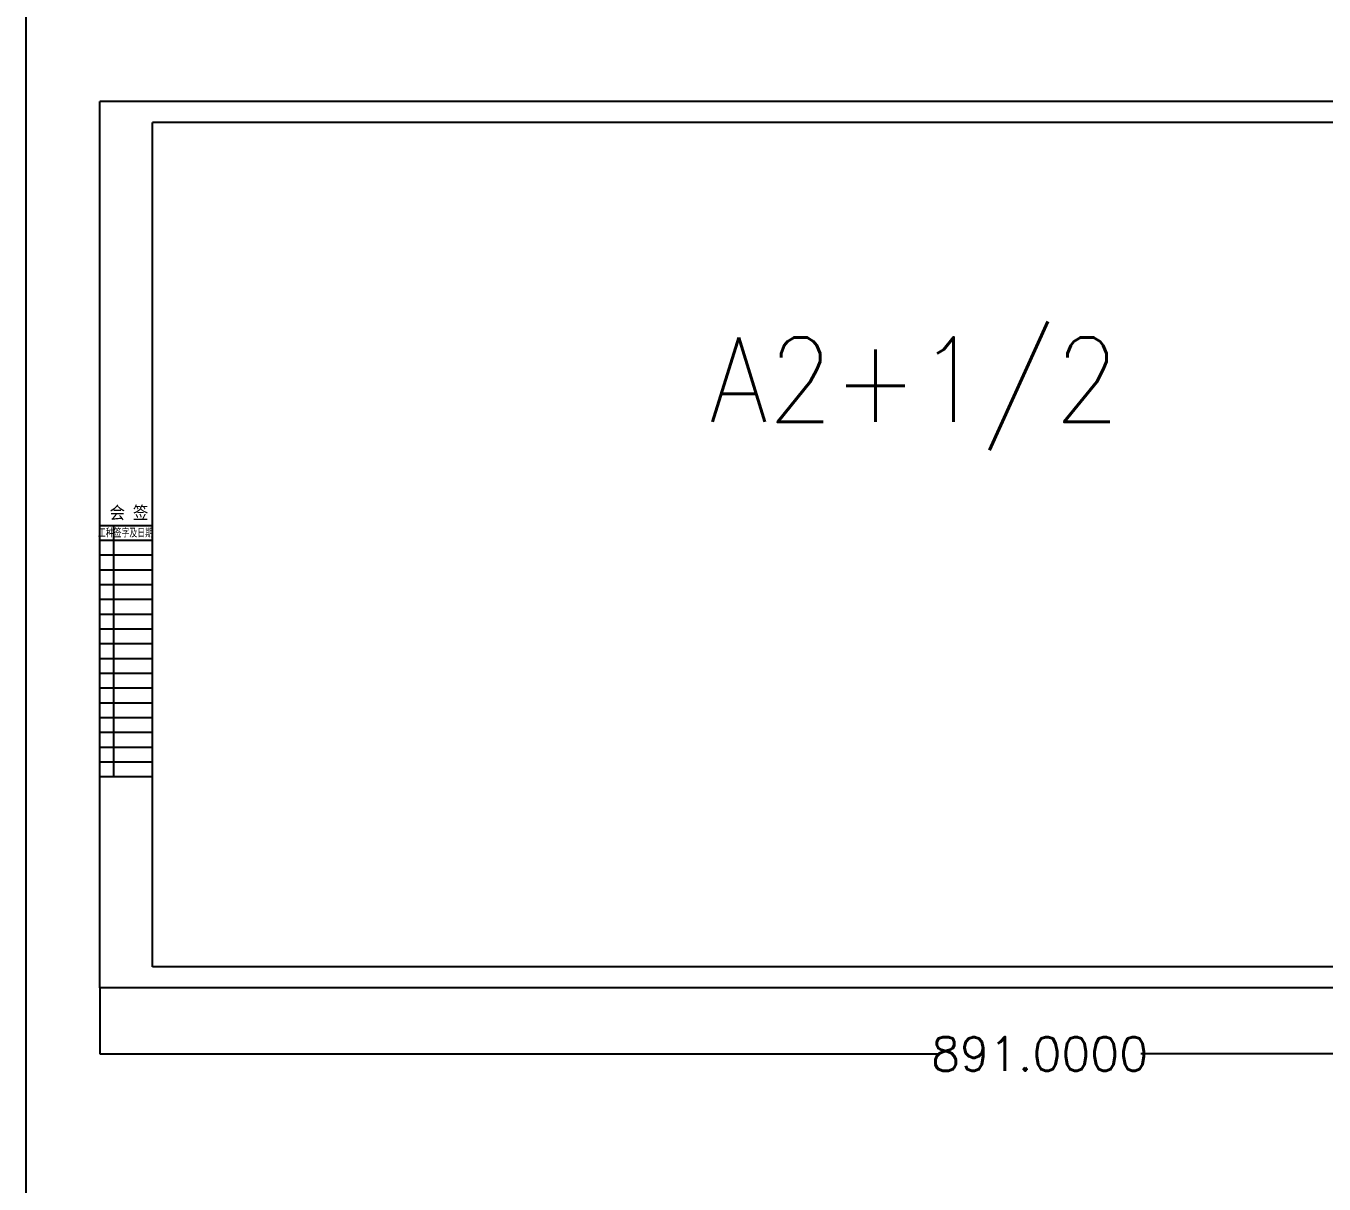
# Model space of a CAD drawing. Header units: inches. Extents: x 3186 to 109360, y -14990 to 740552.
# Drawn here: x 3186 to 33948, y 57732 to 85166 of the extents above; entities that cross this region are included whole.
import ezdxf
from ezdxf.enums import TextEntityAlignment as Align

# ---------------------------------------------------------------- set-up
doc = ezdxf.new("R2010")
doc.units = ezdxf.units.IN
doc.header["$MEASUREMENT"] = 0
doc.layers.add('GT_1', color=7, linetype='Continuous')
doc.styles.add('HZ', font='txt_____.ttf', dxfattribs={"width": 0.7, "bigfont": 'HZTXT'})
doc.styles.add('ROMAND', font='romand__.ttf', dxfattribs={"width": 0.7, "bigfont": 'OCHINESE.shx'})
doc.styles.get("Standard").update_dxf_attribs({"font": 'txt', "bigfont": 'gbcbig.shx'})
doc.dimstyles.new('Standard-yuanban', dxfattribs={"dimtxt": 800, "dimasz": 0.18, "dimexe": 0.18, "dimexo": 0.0625, "dimgap": 0.09, "dimtad": 0, "dimtih": 1, "dimtoh": 1, "dimdec": 4, "dimlfac": 0.02, "dimzin": 0, "dimdsep": 46, "dimtxsty": 'Standard', "dimcen": 0.09, "dimadec": 0, "dimazin": 0, "dimtfac": 1, "dimtdec": 4, "dimtofl": 0, "dimtmove": 0, "dimatfit": 3, "dimfxl": 1, "dimtolj": 1, "dimtzin": 0, "dimarcsym": 0})

# ---------------------------------------------------------------- blocks, each defined once
blk = doc.blocks.new('会签')
at = {"color": 0}
for p, q in [((3629.69, -1305.73), (3604.69, -1305.73)), ((3611.37, -1424.73), (3611.37, -1305.73)), ((3629.69, -1312.73), (3604.69, -1312.73)), ((3629.69, -1319.73), (3604.69, -1319.73)), ((3629.69, -1326.73), (3604.69, -1326.73)), ((3629.69, -1333.73), (3604.69, -1333.73)), ((3629.69, -1340.73), (3604.69, -1340.73)), ((3629.69, -1347.73), (3604.69, -1347.73)), ((3629.69, -1354.73), (3604.69, -1354.73)), ((3629.69, -1361.73), (3604.69, -1361.73)), ((3629.69, -1368.73), (3604.69, -1368.73)), ((3629.69, -1375.73), (3604.69, -1375.73)), ((3629.69, -1382.73), (3604.69, -1382.73)), ((3629.69, -1389.73), (3604.69, -1389.73)), ((3629.69, -1396.73), (3604.69, -1396.73)), ((3629.69, -1403.73), (3604.69, -1403.73)), ((3629.69, -1410.73), (3604.69, -1410.73)), ((3629.69, -1417.73), (3604.69, -1417.73)), ((3629.69, -1424.73), (3604.69, -1424.73))]:
    blk.add_line(p, q, dxfattribs=at)
for s, height, style, width, p in [('会 签  ', 6, 'HZ', 0.9, (3622.23, -1302.52)), ('工种签字及日期', 3.8, 'ROMAND', 0.7, (3616.9, -1310.89))]:
    blk.add_text(s, height=height, dxfattribs=dict(at, style=style, width=width)).set_placement(p, align=Align.CENTER)
blk = doc.blocks.new('*D92')
at = {"color": 0, "lineweight": -2, "transparency": 16777216}
for p, q in [((4934, 62377), (4934, 60813)), ((49484, 62377), (49484, 60813)), ((4935, 60814), (24809, 60814)), ((49484, 60814), (29610, 60814))]:
    blk.add_line(p, q, dxfattribs=at)
at = {"color": 0, "transparency": 16777216}
for points in [[(4935, 60814), (4935, 60814), (4934, 60814)], [(49484, 60814), (49484, 60814), (49484, 60814)]]:
    blk.add_solid(points, dxfattribs=at)
at = {"layer": 'Defpoints', "color": 0, "transparency": 16777216}
for p in [(4934, 62377), (49484, 62377), (49484, 60814)]:
    blk.add_point(p, dxfattribs=at)
at = {"color": 0, "transparency": 16777216, "insert": (27209, 60814), "char_height": 800, "attachment_point": 5}
blk.add_mtext('\\A1;891.0000', dxfattribs=at)

msp = doc.modelspace()

# ---------------------------------------------------------------- linework, layer by layer
msp.add_line((3186.2886, 740551.77166), (3186.2886, -14989.84004))
at = {"layer": 'GT_1'}
for p, q in [((49484.44132, 83376.93613), (4934.44132, 83376.93613)), ((4934.44132, 62376.93613), (4934.44132, 83376.93613)), ((49484.44132, 62376.93613), (4934.44132, 62376.93613))]:
    msp.add_line(p, q, dxfattribs=at)
at = {"layer": 'GT_1', "color": 1}
for p, q in [((48984.44132, 82876.93613), (6184.44132, 82876.93613)), ((6184.44132, 62876.93613), (6184.44132, 82876.93613)), ((48984.44132, 62876.93613), (6184.44132, 62876.93613))]:
    msp.add_line(p, q, dxfattribs=at)

# ---------------------------------------------------------------- block references
at = {"color": 0, "xscale": 50, "yscale": 50, "zscale": 50}
msp.add_blockref('会签', (-175299.84072, 138613.40442), dxfattribs=at)

# ---------------------------------------------------------------- texts
at = {"color": 0, "style": 'HZ', "width": 0.9}
msp.add_text('A2+1/2', height=2000, dxfattribs=at).set_placement((24242.20097, 75786.82623), align=Align.CENTER)

# ---------------------------------------------------------------- dimensions: what is measured, and where the dimension line sits
dim = msp.add_linear_dim(base=(49484.44132, 60813.59348), p1=(4934.44132, 62376.93613), p2=(49484.44132, 62376.93613), dimstyle='Standard-yuanban')
dim.commit()
dim.dimension.update_dxf_attribs({"geometry": '*D92', "text_midpoint": (27209.44132, 60813.59348)})

doc.saveas('drawing.dxf')
